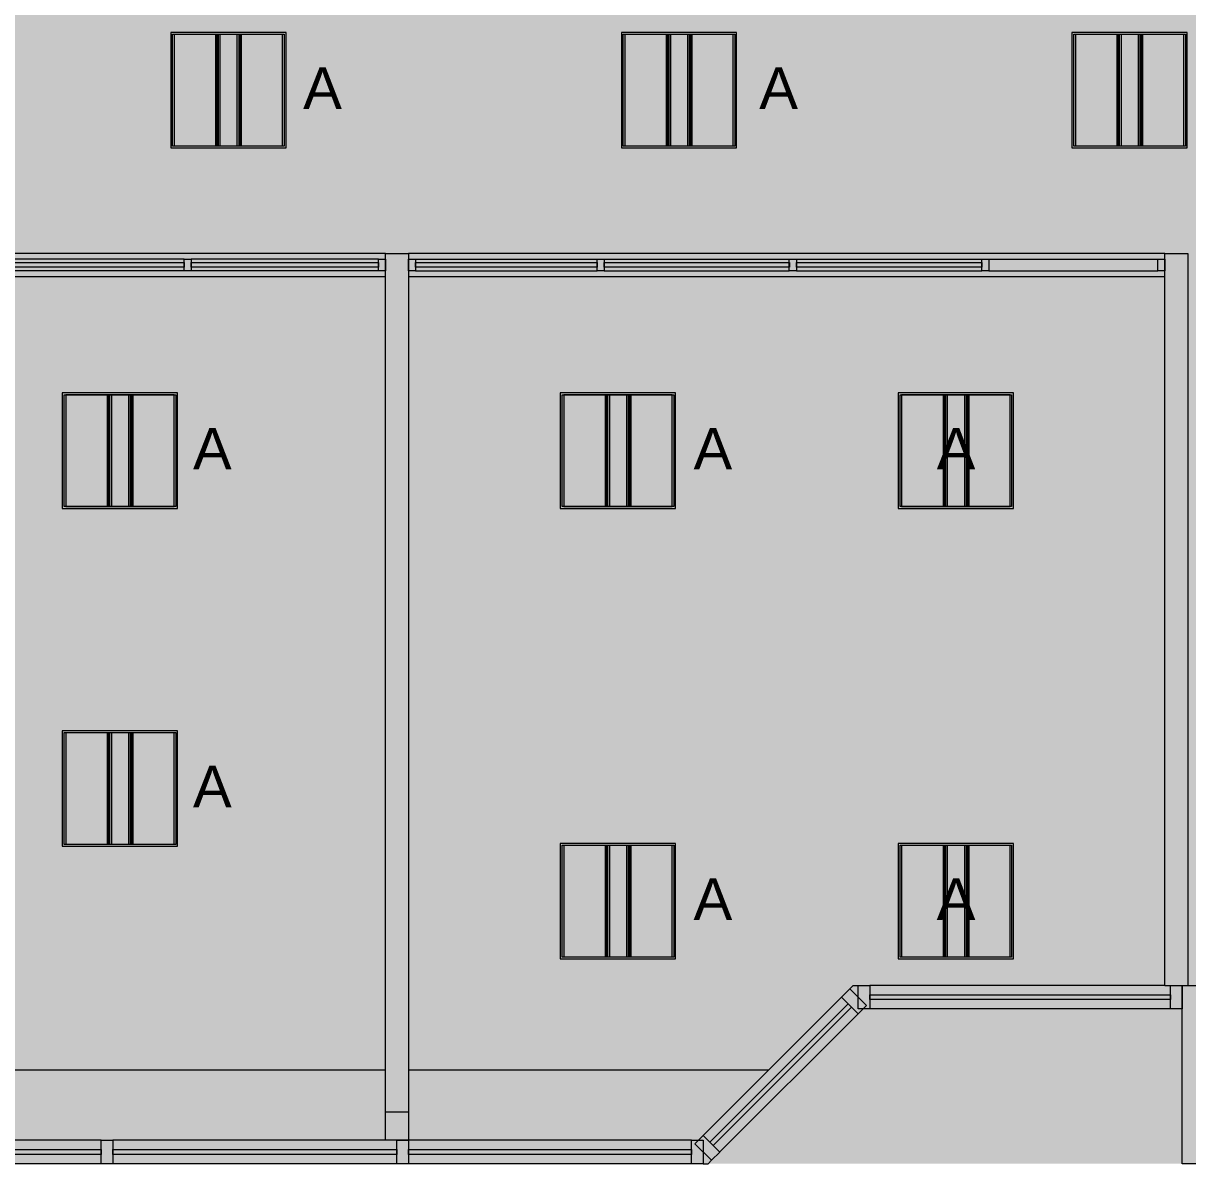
# Model space of a CAD drawing. Header units: inches. Extents: x -1196 to 1003, y -7097 to -4899.
# Drawn here: x -361.9 to -113.9, y -7097.3 to -6854.2 of the extents above; entities that cross this region are included whole.
import ezdxf

# ---------------------------------------------------------------- set-up
doc = ezdxf.new("R2010")
doc.units = ezdxf.units.IN
doc.header["$MEASUREMENT"] = 0
for name, color, linetype, lineweight in [('A-CLNG', 13, 'Continuous', 13), ('A-DETL-GENF', 92, 'Continuous', 9), ('A-GLAZ-CURT', 52, 'Continuous', 9), ('A-GLAZ-CWMG', 51, 'Continuous', 9), ('A-WALL', 113, 'Continuous', 9), ('E-LITE-EQPM', 33, 'Continuous', 9), ('E-LITE-EQPM-IDEN', 33, 'Continuous', 9), ('I-WALL', 2, 'Continuous', 9)]:
    doc.layers.add(name, color=color, linetype=linetype, lineweight=lineweight)
doc.styles.add('Arial', font='arial.ttf', dxfattribs={"height": 8.851796})

# ---------------------------------------------------------------- blocks, each defined once
blk = doc.blocks.new('System Panel - Glazed-5269535-FIRST FLOOR RCP')
at = {"layer": 'A-GLAZ-CURT', "lineweight": 13}
for p, q in [((-32.02, -0.5), (-32.02, 0.5)), ((-32.02, 0.5), (32.02, 0.5)), ((32.02, 0.5), (32.02, -0.5)), ((32.02, -0.5), (-32.02, -0.5))]:
    blk.add_line(p, q, dxfattribs=at)
blk = doc.blocks.new('System Panel - Glazed-5269469-FIRST FLOOR RCP')
at = {"layer": 'A-GLAZ-CURT', "lineweight": 13}
for p, q in [((-20.83, -0.5), (-20.83, 0.5)), ((-20.83, 0.5), (20.83, 0.5)), ((20.83, 0.5), (20.83, -0.5)), ((20.83, -0.5), (-20.83, -0.5))]:
    blk.add_line(p, q, dxfattribs=at)
blk = doc.blocks.new('System Panel - Glazed-5274920-FIRST FLOOR RCP')
at = {"layer": 'A-GLAZ-CURT', "lineweight": 13}
for p, q in [((-30.125, -0.5), (-30.125, 0.5)), ((-30.125, 0.5), (30.125, 0.5)), ((30.125, 0.5), (30.125, -0.5)), ((30.125, -0.5), (-30.125, -0.5))]:
    blk.add_line(p, q, dxfattribs=at)
blk = doc.blocks.new('Rectangular Mullion - 2_5_ x 5_ rectangular-5269406-FIRST FLOOR RCP')
at = {"layer": 'A-GLAZ-CWMG', "lineweight": 20}
for p, q in [((-2.5, 2.5), (0, 2.5)), ((-2.5, -2.5), (-2.5, 2.5)), ((0, 2.5), (0, -2.5)), ((0, -2.5), (-2.5, -2.5))]:
    blk.add_line(p, q, dxfattribs=at)
blk = doc.blocks.new('Rectangular Mullion - 2_5_ x 5_ rectangular-5269405-FIRST FLOOR RCP')
at = {"layer": 'A-GLAZ-CWMG', "lineweight": 20}
for p, q in [((0, 2.5), (-2.5, 2.5)), ((-2.5, 2.5), (-2.5, -2.5)), ((0, -2.5), (0, 2.5)), ((-2.5, -2.5), (0, -2.5))]:
    blk.add_line(p, q, dxfattribs=at)
blk = doc.blocks.new('Rectangular Mullion - 2_5_ x 5_ rectangular-4881012-FIRST FLOOR RCP')
at = {"layer": 'A-GLAZ-CWMG'}
for p, q in [((-91.56, -4901.78), (-62.1, -4931.24)), ((-95.1, -4905.31), (-65.63, -4934.78))]:
    blk.add_line(p, q, dxfattribs=at)
blk = doc.blocks.new('Rectangular Mullion - 2_5_ x 5_ rectangular-V12-FIRST FLOOR RCP')
at = {"layer": 'A-GLAZ-CWMG'}
for p, q in [((-118.75, -7059.28), (-181.6, -7059.28)), ((-117.56, -7064.28), (-181.6, -7064.28))]:
    blk.add_line(p, q, dxfattribs=at)
blk = doc.blocks.new('System Panel - Glazed-5274921-FIRST FLOOR RCP')
at = {"layer": 'A-GLAZ-CURT', "lineweight": 13}
for p, q in [((-30.25, -0.5), (-30.25, 0.5)), ((-30.25, 0.5), (30.25, 0.5)), ((30.25, 0.5), (30.25, -0.5)), ((30.25, -0.5), (-30.25, -0.5))]:
    blk.add_line(p, q, dxfattribs=at)
blk = doc.blocks.new('Rectangular Mullion - 2_5_ x 5_ rectangular-4899190-FIRST FLOOR RCP')
at = {"layer": 'A-GLAZ-CWMG'}
for p, q in [((-219.6, -7092.28), (-279.85, -7092.28)), ((-219.6, -7097.28), (-279.85, -7097.28))]:
    blk.add_line(p, q, dxfattribs=at)
blk = doc.blocks.new('Rectangular Mullion - 2_5_ x 5_ rectangular-4899192-FIRST FLOOR RCP')
at = {"layer": 'A-GLAZ-CWMG'}
for p, q in [((-284.78, -7092.28), (-342.85, -7092.28)), ((-282.35, -7097.28), (-342.85, -7097.28))]:
    blk.add_line(p, q, dxfattribs=at)
blk = doc.blocks.new('Rectangular Mullion - 2_5_ x 5_ rectangular-V52-FIRST FLOOR RCP')
at = {"layer": 'A-GLAZ-CWMG'}
for p, q in [((-345.35, -7092.28), (-405.85, -7092.28)), ((-345.35, -7097.28), (-405.85, -7097.28))]:
    blk.add_line(p, q, dxfattribs=at)
blk = doc.blocks.new('Rectangular Mullion - 2_5_ x 5_ rectangular-5269403-FIRST FLOOR RCP')
at = {"layer": 'A-GLAZ-CWMG', "lineweight": 20}
for p, q in [((1.25, 2.5), (-1.25, 2.5)), ((-1.25, 2.5), (-1.25, -2.5)), ((1.25, -2.5), (1.25, 2.5)), ((-1.25, -2.5), (1.25, -2.5))]:
    blk.add_line(p, q, dxfattribs=at)
blk = doc.blocks.new('Rectangular Mullion - 1_5_ x 2_5_ rectangular-5258935-FIRST FLOOR RCP')
at = {"layer": 'A-GLAZ-CWMG'}
for p, q in [((-513.1, -5083.05), (-477.1, -5083.05)), ((-513.1, -5085.55), (-477.1, -5085.55))]:
    blk.add_line(p, q, dxfattribs=at)
blk = doc.blocks.new('Rectangular Mullion - 1_5_ x 2_5_ rectangular-5299781-FIRST FLOOR RCP')
at = {"layer": 'A-GLAZ-CWMG', "lineweight": 20}
for p, q in [((-1.5, 1.25), (0, 1.25)), ((-1.5, -1.25), (-1.5, 1.25)), ((0, 1.25), (0, -1.25)), ((0, -1.25), (-1.5, -1.25))]:
    blk.add_line(p, q, dxfattribs=at)
blk = doc.blocks.new('Rectangular Mullion - 1_5_ x 2_5_ rectangular-5265184-FIRST FLOOR RCP')
at = {"layer": 'A-GLAZ-CWMG'}
for p, q in [((-197.25, -6904.46), (-157.75, -6904.46)), ((-197.25, -6906.96), (-157.75, -6906.96))]:
    blk.add_line(p, q, dxfattribs=at)
blk = doc.blocks.new('System Panel - Glazed-5299848-FIRST FLOOR RCP')
at = {"layer": 'A-GLAZ-CURT', "lineweight": 13}
for p, q in [((-19.375, -0.5), (-19.375, 0.5)), ((-19.375, 0.5), (19.375, 0.5)), ((19.375, 0.5), (19.375, -0.5)), ((19.375, -0.5), (-19.375, -0.5))]:
    blk.add_line(p, q, dxfattribs=at)
blk = doc.blocks.new('Rectangular Mullion - 1_5_ x 2_5_ rectangular-5299771-FIRST FLOOR RCP')
at = {"layer": 'A-GLAZ-CWMG', "lineweight": 20}
for p, q in [((0.75, 1.25), (-0.75, 1.25)), ((-0.75, 1.25), (-0.75, -1.25)), ((0.75, -1.25), (0.75, 1.25)), ((-0.75, -1.25), (0.75, -1.25))]:
    blk.add_line(p, q, dxfattribs=at)
blk = doc.blocks.new('Rectangular Mullion - 1_5_ x 2_5_ rectangular-5299784-FIRST FLOOR RCP')
at = {"layer": 'A-GLAZ-CWMG', "lineweight": 20}
for p, q in [((0, 1.25), (-1.5, 1.25)), ((-1.5, 1.25), (-1.5, -1.25)), ((0, -1.25), (0, 1.25)), ((-1.5, -1.25), (0, -1.25))]:
    blk.add_line(p, q, dxfattribs=at)
blk = doc.blocks.new('System Panel - Glazed-5299849-FIRST FLOOR RCP')
at = {"layer": 'A-GLAZ-CURT', "lineweight": 13}
for p, q in [((-19.75, -0.5), (-19.75, 0.5)), ((-19.75, 0.5), (19.75, 0.5)), ((19.75, 0.5), (19.75, -0.5)), ((19.75, -0.5), (-19.75, -0.5))]:
    blk.add_line(p, q, dxfattribs=at)
blk = doc.blocks.new('Rectangular Mullion - 1_5_ x 2_5_ rectangular-5265185-FIRST FLOOR RCP')
at = {"layer": 'A-GLAZ-CWMG'}
for p, q in [((-238.16, -6904.46), (-198.75, -6904.46)), ((-238.16, -6906.96), (-198.75, -6906.96))]:
    blk.add_line(p, q, dxfattribs=at)
blk = doc.blocks.new('Rectangular Mullion - 1_5_ x 2_5_ rectangular-5299811-FIRST FLOOR RCP')
at = {"layer": 'A-GLAZ-CWMG', "lineweight": 20}
for p, q in [((0.75, 1.25), (-0.75, 1.25)), ((-0.75, 1.25), (-0.75, -1.25)), ((0.75, -1.25), (0.75, 1.25)), ((-0.75, -1.25), (0.75, -1.25))]:
    blk.add_line(p, q, dxfattribs=at)
blk = doc.blocks.new('System Panel - Glazed-5299850-FIRST FLOOR RCP')
at = {"layer": 'A-GLAZ-CURT', "lineweight": 13}
for p, q in [((-19.71, -0.5), (-19.71, 0.5)), ((-19.71, 0.5), (19.71, 0.5)), ((19.71, 0.5), (19.71, -0.5)), ((19.71, -0.5), (-19.71, -0.5))]:
    blk.add_line(p, q, dxfattribs=at)
blk = doc.blocks.new('Rectangular Mullion - 1_5_ x 2_5_ rectangular-5265151-FIRST FLOOR RCP')
at = {"layer": 'A-GLAZ-CWMG'}
for p, q in [((-278.41, -6904.46), (-239.66, -6904.46)), ((-278.41, -6906.96), (-239.66, -6906.96))]:
    blk.add_line(p, q, dxfattribs=at)
blk = doc.blocks.new('Rectangular Mullion - 1_5_ x 2_5_ rectangular-5299777-FIRST FLOOR RCP')
at = {"layer": 'A-GLAZ-CWMG', "lineweight": 20}
for p, q in [((-1.5, 1.25), (0, 1.25)), ((-1.5, -1.25), (-1.5, 1.25)), ((0, 1.25), (0, -1.25)), ((0, -1.25), (-1.5, -1.25))]:
    blk.add_line(p, q, dxfattribs=at)
blk = doc.blocks.new('Rectangular Mullion - 1_5_ x 2_5_ rectangular-5266018-FIRST FLOOR RCP')
at = {"layer": 'A-GLAZ-CWMG'}
for p, q in [((-327.66, -6904.46), (-368.16, -6904.46)), ((-327.66, -6906.96), (-368.16, -6906.96))]:
    blk.add_line(p, q, dxfattribs=at)
blk = doc.blocks.new('System Panel - Glazed-5299853-FIRST FLOOR RCP')
at = {"layer": 'A-GLAZ-CURT', "lineweight": 13}
for p, q in [((-19.9375, -0.5), (-19.9375, 0.5)), ((-19.9375, 0.5), (19.9375, 0.5)), ((19.9375, 0.5), (19.9375, -0.5)), ((19.9375, -0.5), (-19.9375, -0.5))]:
    blk.add_line(p, q, dxfattribs=at)
blk = doc.blocks.new('System Panel - Glazed-5299854-FIRST FLOOR RCP')
at = {"layer": 'A-GLAZ-CURT', "lineweight": 13}
for p, q in [((-20.25, -0.5), (-20.25, 0.5)), ((-20.25, 0.5), (20.25, 0.5)), ((20.25, 0.5), (20.25, -0.5)), ((20.25, -0.5), (-20.25, -0.5))]:
    blk.add_line(p, q, dxfattribs=at)
blk = doc.blocks.new('Rectangular Mullion - 1_5_ x 2_5_ rectangular-5266021-FIRST FLOOR RCP')
at = {"layer": 'A-GLAZ-CWMG'}
for p, q in [((-286.28, -6904.46), (-326.16, -6904.46)), ((-286.28, -6906.96), (-326.16, -6906.96))]:
    blk.add_line(p, q, dxfattribs=at)
blk = doc.blocks.new('Rectangular Mullion - 1_5_ x 2_5_ rectangular-5299828-FIRST FLOOR RCP')
at = {"layer": 'A-GLAZ-CWMG', "lineweight": 20}
for p, q in [((0.75, 1.25), (-0.75, 1.25)), ((-0.75, 1.25), (-0.75, -1.25)), ((0.75, -1.25), (0.75, 1.25)), ((-0.75, -1.25), (0.75, -1.25))]:
    blk.add_line(p, q, dxfattribs=at)
blk = doc.blocks.new('L-Recessed-Axis-Plano - 2 X 2-4550865-FIRST FLOOR RCP')
at = {"layer": 'E-LITE-EQPM'}
for p, q in [((11.91, 11.87), (-11.91, 11.87)), ((-11.91, 11.87), (-11.91, -11.88)), ((-11.88, -11.56), (-11.88, 11.56)), ((-11.88, 11.56), (11.87, 11.56)), ((11.87, 11.56), (11.87, -11.56)), ((11.91, -11.88), (11.91, 11.87)), ((-11.88, 2.74), (11.87, 2.74)), ((11.87, 2.51), (-11.88, 2.51)), ((-11.88, 2.3), (11.87, 2.3)), ((-11.88, 2.2), (11.87, 2.2)), ((-11.88, 1.83), (11.87, 1.83)), ((-11.88, -1.83), (11.87, -1.83)), ((-11.88, -2.2), (11.87, -2.2)), ((-11.88, -2.3), (11.87, -2.3)), ((-11.88, -2.51), (11.87, -2.51)), ((-11.88, -2.74), (11.87, -2.74)), ((-11.91, -11.88), (11.91, -11.88)), ((11.87, -11.56), (-11.88, -11.56))]:
    blk.add_line(p, q, dxfattribs=at)

msp = doc.modelspace()

# ---------------------------------------------------------------- hatches: boundary and pattern name
at = {"layer": 'A-DETL-GENF'}
h = msp.add_hatch(color=253, dxfattribs=at)
h.paths.add_polyline_path([(-96.31, -7097.28), (1002.44, -7097.28), (1002.44, -5859.78), (322.42, -5859.78), (322.44, -6330.92), (683.59, -6330.92), (683.59, -6624.92), (559.5, -6624.92), (559.5, -6380.94), (274.94, -6380.94), (274.94, -6852.28), (-475.06, -6852.28), (-475.06, -7097.28), (-115.06, -7097.28)], flags=0)
h.paths.add_polyline_path([(607.07, -6718.44), (607.07, -6718.44), (607.07, -6718.11)], flags=0)
h.paths.add_polyline_path([(703.07, -6718.44), (703.07, -6718.44), (703.07, -6718.11)], flags=0)
h.paths.add_polyline_path([(415.07, -6718.44), (415.07, -6718.44), (415.07, -6718.11)], flags=0)
h.paths.add_polyline_path([(511.07, -6718.44), (511.07, -6718.44), (511.07, -6718.11)], flags=0)
h.paths.add_polyline_path([(319.07, -6718.44), (319.07, -6718.44), (319.07, -6718.11)], flags=0)
h.paths.add_polyline_path([(481.7, -6462.6), (481.7, -6462.6), (481.7, -6461.7)], flags=0)
h.paths.add_polyline_path([(-1005.67, -6377.88), (-1002.51, -6377.88), (-1002.51, -6251.58), (-715.06, -6251.58), (-715.06, -5622.4), (-875.59, -5622.4), (-875.59, -5364.35), (-276.76, -5364.35), (-276.76, -5627.86), (-149.01, -5627.86), (-149.01, -5748.71), (-83.94, -5813.77), (-83.92, -5862.8), (39.67, -5862.8), (154.2, -5748.27), (42.44, -5636.51), (42.44, -4899.28), (-1195.06, -4899.28), (-1195.06, -6377.88), (-1157.23, -6377.88)], flags=0)
h.paths.add_polyline_path([(703.45, -6310.98), (703.45, -6310.98), (703.45, -6310.76)], flags=0)
h.paths.add_polyline_path([(703.48, -6140.42), (703.48, -6140.42), (703.48, -6139.81)], flags=0)
h.paths.add_polyline_path([(-249.39, -5477.1), (-249.39, -5477.1), (-249.39, -5476.71)], flags=0)

# ---------------------------------------------------------------- linework, layer by layer
at = {"layer": 'A-CLNG'}
for p, q in [((-305.97, -6856.15), (-330.53, -6856.15)), ((-330.53, -6856.15), (-330.53, -6880.78)), ((-305.97, -6880.78), (-305.97, -6856.15)), ((-209.97, -6856.15), (-234.53, -6856.15)), ((-234.53, -6856.15), (-234.53, -6880.78)), ((-209.97, -6880.78), (-209.97, -6856.15)), ((-113.97, -6856.15), (-138.53, -6856.15)), ((-138.53, -6856.15), (-138.53, -6880.78)), ((-113.97, -6880.78), (-113.97, -6856.15)), ((-330.53, -6880.78), (-305.97, -6880.78)), ((-234.53, -6880.78), (-209.97, -6880.78)), ((-138.53, -6880.78), (-113.97, -6880.78)), ((-329.07, -6933), (-353.63, -6933)), ((-353.63, -6933), (-353.63, -6957.62)), ((-329.07, -6957.62), (-329.07, -6933)), ((-222.98, -6933), (-247.54, -6933)), ((-247.54, -6933), (-247.54, -6957.62)), ((-222.98, -6957.62), (-222.98, -6933)), ((-150.98, -6933), (-175.54, -6933)), ((-175.54, -6933), (-175.54, -6957.62)), ((-150.98, -6957.62), (-150.98, -6933)), ((-353.63, -6957.62), (-329.07, -6957.62)), ((-247.54, -6957.62), (-222.98, -6957.62)), ((-175.54, -6957.62), (-150.98, -6957.62)), ((-329.07, -7005), (-353.63, -7005)), ((-353.63, -7005), (-353.63, -7029.62)), ((-329.07, -7029.62), (-329.07, -7005)), ((-353.63, -7029.62), (-329.07, -7029.62)), ((-222.98, -7029), (-247.54, -7029)), ((-247.54, -7029), (-247.54, -7053.62)), ((-222.98, -7053.62), (-222.98, -7029)), ((-150.98, -7029), (-175.54, -7029)), ((-175.54, -7029), (-175.54, -7053.62)), ((-150.98, -7053.62), (-150.98, -7029)), ((-247.54, -7053.62), (-222.98, -7053.62)), ((-175.54, -7053.62), (-150.98, -7053.62)), ((-443.06, -7077.28), (-284.78, -7077.28)), ((-279.91, -7077.28), (-203.13, -7077.28))]:
    msp.add_line(p, q, dxfattribs=at)
at = {"layer": 'A-WALL'}
for p, q in [((-284.78, -6903.28), (-407.16, -6903.28)), ((-118.75, -6903.28), (-279.91, -6903.28)), ((-407.16, -6908.15), (-284.78, -6908.15)), ((-279.91, -6908.15), (-118.75, -6908.15))]:
    msp.add_line(p, q, dxfattribs=at)
at = {"layer": 'A-WALL', "lineweight": 13}
for p, q in [((-284.78, -6903.28), (-279.91, -6903.28)), ((-284.78, -7092.28), (-284.78, -6903.28)), ((-279.91, -6903.28), (-279.91, -7092.28)), ((-118.75, -6903.28), (-113.87, -6903.28)), ((-118.75, -7059.28), (-118.75, -6903.28)), ((-113.87, -6903.28), (-113.87, -7059.28)), ((-118.75, -7059.28), (-109.06, -7059.28)), ((-115.06, -7097.28), (-115.06, -7059.28)), ((-279.91, -7086.28), (-284.78, -7086.28)), ((-279.91, -7092.28), (-284.78, -7092.28)), ((-77.06, -7097.28), (-115.06, -7097.28))]:
    msp.add_line(p, q, dxfattribs=at)
at = {"layer": 'I-WALL'}
for p, q in [((-185.13, -7059.28), (-185.86, -7060.01)), ((-185.13, -7059.28), (-184.1, -7059.28)), ((-217.1, -7097.28), (-216.06, -7097.28)), ((-215.33, -7096.54), (-216.06, -7097.28))]:
    msp.add_line(p, q, dxfattribs=at)

# ---------------------------------------------------------------- block references
at = {"layer": 'A-GLAZ-CURT'}
for name, p, rotation in [('System Panel - Glazed-5299854-FIRST FLOOR RCP', (-347.91, -6905.71), 180), ('System Panel - Glazed-5299853-FIRST FLOOR RCP', (-306.22, -6905.71), 180), ('System Panel - Glazed-5269535-FIRST FLOOR RCP', (-149.58, -7061.78), 180), ('System Panel - Glazed-5269469-FIRST FLOOR RCP', (-200.6, -7078.28), 224.9999999999994), ('System Panel - Glazed-5274921-FIRST FLOOR RCP', (-375.6, -7094.78), 180), ('System Panel - Glazed-5274921-FIRST FLOOR RCP', (-312.6, -7094.78), 180), ('System Panel - Glazed-5274920-FIRST FLOOR RCP', (-249.72, -7094.78), 180)]:
    msp.add_blockref(name, p, dxfattribs=dict(at, rotation=rotation))
for name, p in [('System Panel - Glazed-5299848-FIRST FLOOR RCP', (-259.03, -6905.71)), ('System Panel - Glazed-5299850-FIRST FLOOR RCP', (-218.45, -6905.71)), ('System Panel - Glazed-5299849-FIRST FLOOR RCP', (-177.5, -6905.71))]:
    msp.add_blockref(name, p, dxfattribs=at)
at = {"layer": 'A-GLAZ-CWMG'}
for name, p in [('Rectangular Mullion - 1_5_ x 2_5_ rectangular-5266018-FIRST FLOOR RCP', (0, 0)), ('Rectangular Mullion - 1_5_ x 2_5_ rectangular-5266021-FIRST FLOOR RCP', (0, 0)), ('Rectangular Mullion - 1_5_ x 2_5_ rectangular-5299777-FIRST FLOOR RCP', (-284.78, -6905.71)), ('Rectangular Mullion - 1_5_ x 2_5_ rectangular-5265151-FIRST FLOOR RCP', (0, 0)), ('Rectangular Mullion - 1_5_ x 2_5_ rectangular-5265185-FIRST FLOOR RCP', (0, 0)), ('Rectangular Mullion - 1_5_ x 2_5_ rectangular-5265184-FIRST FLOOR RCP', (0, 0)), ('Rectangular Mullion - 1_5_ x 2_5_ rectangular-5258935-FIRST FLOOR RCP', (356.85, -1821.41)), ('Rectangular Mullion - 2_5_ x 5_ rectangular-V12-FIRST FLOOR RCP', (0, 0)), ('Rectangular Mullion - 2_5_ x 5_ rectangular-5269406-FIRST FLOOR RCP', (-115.06, -7061.78)), ('Rectangular Mullion - 2_5_ x 5_ rectangular-V52-FIRST FLOOR RCP', (0, 0)), ('Rectangular Mullion - 2_5_ x 5_ rectangular-4899192-FIRST FLOOR RCP', (0, 0)), ('Rectangular Mullion - 2_5_ x 5_ rectangular-4899190-FIRST FLOOR RCP', (0, 0)), ('Rectangular Mullion - 2_5_ x 5_ rectangular-5269406-FIRST FLOOR RCP', (-217.1, -7094.78))]:
    msp.add_blockref(name, p, dxfattribs=at)
at = {"layer": 'A-GLAZ-CWMG', "extrusion": (0, 0, -1)}
for name, p in [('Rectangular Mullion - 1_5_ x 2_5_ rectangular-5299828-FIRST FLOOR RCP', (326.91, -6905.71)), ('Rectangular Mullion - 2_5_ x 5_ rectangular-5269405-FIRST FLOOR RCP', (184.1, -7061.78)), ('Rectangular Mullion - 2_5_ x 5_ rectangular-5269403-FIRST FLOOR RCP', (344.1, -7094.78)), ('Rectangular Mullion - 2_5_ x 5_ rectangular-5269403-FIRST FLOOR RCP', (281.1, -7094.78))]:
    msp.add_blockref(name, p, dxfattribs=at)
at = {"layer": 'A-GLAZ-CWMG'}
for name, p, rotation in [('Rectangular Mullion - 1_5_ x 2_5_ rectangular-5299781-FIRST FLOOR RCP', (-279.91, -6905.71), 180), ('Rectangular Mullion - 2_5_ x 5_ rectangular-5269406-FIRST FLOOR RCP', (-184.1, -7061.78), 44.99999999999939), ('Rectangular Mullion - 2_5_ x 5_ rectangular-4881012-FIRST FLOOR RCP', (4717.68, -7156.87), 269.9999999999996)]:
    msp.add_blockref(name, p, dxfattribs=dict(at, rotation=rotation))
at = {"layer": 'A-GLAZ-CWMG', "extrusion": (0, 0, -1)}
for name, p, rotation in [('Rectangular Mullion - 1_5_ x 2_5_ rectangular-5299811-FIRST FLOOR RCP', (238.91, -6905.71), 180), ('Rectangular Mullion - 1_5_ x 2_5_ rectangular-5299811-FIRST FLOOR RCP', (198, -6905.71), 180), ('Rectangular Mullion - 1_5_ x 2_5_ rectangular-5299771-FIRST FLOOR RCP', (157, -6905.71), 180), ('Rectangular Mullion - 1_5_ x 2_5_ rectangular-5299784-FIRST FLOOR RCP', (118.75, -6905.71), 180), ('Rectangular Mullion - 2_5_ x 5_ rectangular-5269405-FIRST FLOOR RCP', (217.1, -7094.78), 315.0000000000006)]:
    msp.add_blockref(name, p, dxfattribs=dict(at, rotation=rotation))
at = {"layer": 'E-LITE-EQPM', "extrusion": (0, 0, -1)}
for p, rotation in [((318.25, -6868.46), 270.0000000000001), ((222.25, -6868.46), 270.0000000000001), ((126.25, -6868.46), 270.0000000000001), ((341.35, -6945.31), 269.9999999999995), ((235.26, -6945.31), 269.9999999999995), ((163.26, -6945.31), 269.9999999999995), ((341.35, -7017.31), 269.9999999999995), ((235.26, -7041.31), 269.9999999999995), ((163.26, -7041.31), 269.9999999999995)]:
    msp.add_blockref('L-Recessed-Axis-Plano - 2 X 2-4550865-FIRST FLOOR RCP', p, dxfattribs=dict(at, rotation=rotation))

# ---------------------------------------------------------------- texts
at = {"layer": 'E-LITE-EQPM-IDEN', "char_height": 8.85, "width": 9.828, "attachment_point": 2, "line_spacing_factor": 0.938532, "style": 'Arial'}
for insert in [(-298.2, -6863.61), (-201.03, -6863.61), (-321.67, -6940.46), (-215.03, -6940.46), (-163.23, -6940.46), (-321.67, -7012.46), (-215.03, -7036.46), (-163.23, -7036.46)]:
    msp.add_mtext('A', dxfattribs=dict(at, insert=insert))

doc.saveas('drawing.dxf')
